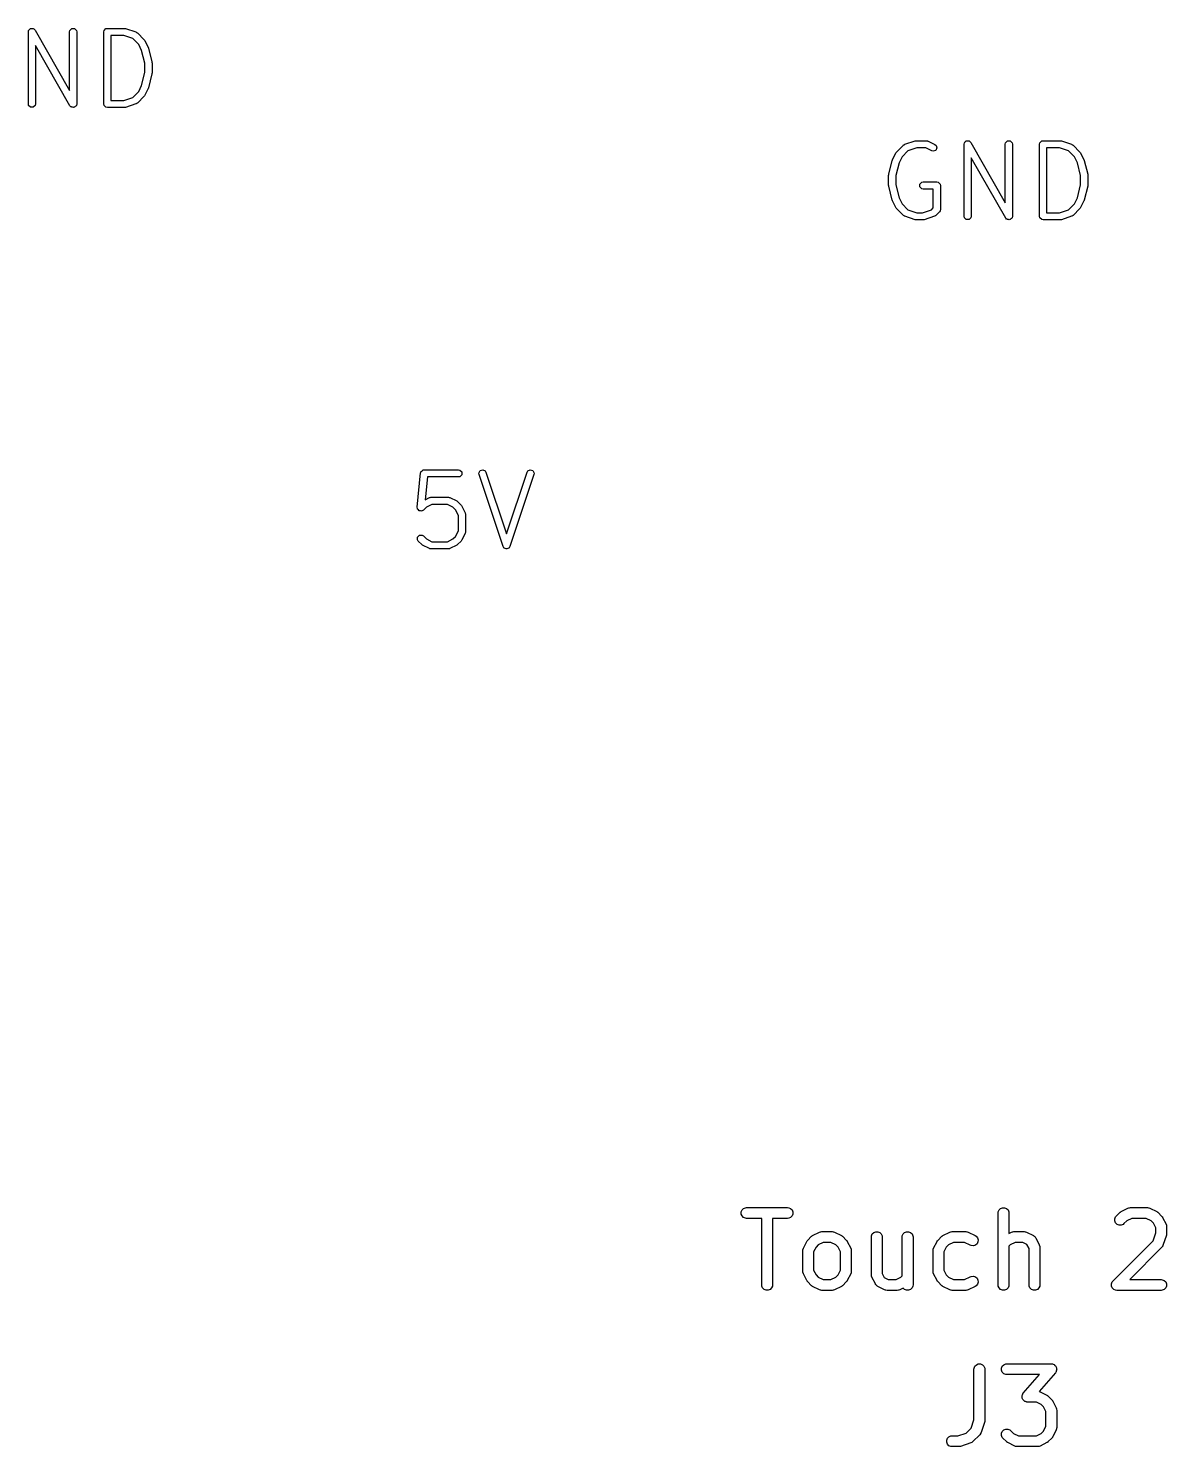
# Model space of a CAD drawing. Header units: inches. Extents: x 0.4 to 11.3, y -7.9 to -0.4.
# Drawn here: x 1.87 to 2.493, y -4.017 to -3.241 of the extents above; entities that cross this region are included whole.
import ezdxf

# ---------------------------------------------------------------- set-up
doc = ezdxf.new("R2010")
doc.units = ezdxf.units.IN
doc.header["$MEASUREMENT"] = 0
doc.layers.add('F.Silkscreen', color=41, linetype='CONTINUOUS', true_color=0xf2eda1)

msp = doc.modelspace()

# ---------------------------------------------------------------- linework, layer by layer
at = {"layer": 'F.Silkscreen', "linetype": 'CONTINUOUS'}
for p, q in [((1.87109, -3.24155), (1.87145, -3.24119)), ((1.87145, -3.24119), (1.87172, -3.24119)), ((1.87172, -3.24119), (1.87195, -3.24106)), ((1.87195, -3.24106), (1.87244, -3.24119)), ((1.87244, -3.24119), (1.87295, -3.24119)), ((1.87295, -3.24119), (1.87314, -3.24138)), ((1.87314, -3.24138), (1.87341, -3.24145)), ((1.87341, -3.24145), (1.87391, -3.24203)), ((1.89288, -3.24226), (1.89394, -3.24119)), ((1.89394, -3.24119), (1.89545, -3.24119)), ((1.89545, -3.24119), (1.89652, -3.24226)), ((1.91163, -3.24226), (1.91269, -3.24119)), ((1.91269, -3.24119), (1.91345, -3.24104)), ((1.91345, -3.24104), (1.92282, -3.24104)), ((1.92282, -3.24104), (1.92313, -3.2411)), ((1.92313, -3.2411), (1.92344, -3.24114)), ((1.92344, -3.24114), (1.92907, -3.24302)), ((1.87023, -3.24301), (1.87038, -3.24226)), ((1.87023, -3.28238), (1.87023, -3.24301)), ((1.87038, -3.24226), (1.87057, -3.24206)), ((1.87057, -3.24206), (1.87064, -3.2418)), ((1.87064, -3.2418), (1.87109, -3.24155)), ((1.87391, -3.24203), (1.89273, -3.27497)), ((1.89273, -3.24301), (1.89288, -3.24226)), ((1.89273, -3.27497), (1.89273, -3.24301)), ((1.89652, -3.24226), (1.89667, -3.24301)), ((1.89667, -3.24301), (1.89667, -3.28238)), ((1.91148, -3.24301), (1.91163, -3.24226)), ((1.91148, -3.28238), (1.91148, -3.24301)), ((1.9225, -3.24498), (1.91541, -3.24498)), ((1.91541, -3.24498), (1.91541, -3.28041)), ((1.92738, -3.2466), (1.9225, -3.24498)), ((1.93057, -3.2498), (1.92738, -3.2466)), ((1.92907, -3.24302), (1.92915, -3.24306)), ((1.92915, -3.24306), (1.9292, -3.24306)), ((1.9292, -3.24306), (1.92946, -3.24324)), ((1.92946, -3.24324), (1.92973, -3.2434)), ((1.92973, -3.2434), (1.92975, -3.24344)), ((1.92975, -3.24344), (1.92984, -3.24349)), ((1.92984, -3.24349), (1.93358, -3.24724)), ((1.93358, -3.24724), (1.93376, -3.2475)), ((1.93376, -3.2475), (1.93395, -3.24775)), ((1.93395, -3.24775), (1.93583, -3.2515)), ((1.89299, -3.28336), (1.87417, -3.25042)), ((1.87417, -3.25042), (1.87417, -3.28238)), ((1.93221, -3.25307), (1.93057, -3.2498)), ((1.93397, -3.26012), (1.93221, -3.25307)), ((1.93583, -3.2515), (1.93588, -3.25171)), ((1.93588, -3.25171), (1.93598, -3.2519)), ((1.93598, -3.2519), (1.93785, -3.2594)), ((1.93397, -3.26526), (1.93397, -3.26012)), ((1.93785, -3.2594), (1.93786, -3.25964)), ((1.93786, -3.25964), (1.93791, -3.25988)), ((1.93791, -3.25988), (1.93791, -3.26551)), ((1.93057, -3.27559), (1.93221, -3.27232)), ((1.93221, -3.27232), (1.93397, -3.26526)), ((1.93785, -3.26598), (1.93598, -3.27348)), ((1.93786, -3.26574), (1.93785, -3.26598)), ((1.93791, -3.26551), (1.93786, -3.26574)), ((1.9225, -3.28041), (1.92738, -3.27878)), ((1.92738, -3.27878), (1.93057, -3.27559)), ((1.93358, -3.27815), (1.92984, -3.2819)), ((1.93376, -3.27788), (1.93358, -3.27815)), ((1.93395, -3.27763), (1.93376, -3.27788)), ((1.93583, -3.27389), (1.93395, -3.27763)), ((1.93588, -3.27368), (1.93583, -3.27389)), ((1.93598, -3.27348), (1.93588, -3.27368)), ((1.87038, -3.28313), (1.87023, -3.28238)), ((1.87145, -3.2842), (1.87038, -3.28313)), ((1.87295, -3.2842), (1.87145, -3.2842)), ((1.87402, -3.28313), (1.87295, -3.2842)), ((1.87417, -3.28238), (1.87402, -3.28313)), ((1.89349, -3.28394), (1.89299, -3.28336)), ((1.89375, -3.28401), (1.89349, -3.28394)), ((1.89394, -3.2842), (1.89375, -3.28401)), ((1.89445, -3.2842), (1.89394, -3.2842)), ((1.89495, -3.28433), (1.89445, -3.2842)), ((1.89518, -3.2842), (1.89495, -3.28433)), ((1.89545, -3.2842), (1.89518, -3.2842)), ((1.89581, -3.28384), (1.89545, -3.2842)), ((1.89625, -3.28358), (1.89581, -3.28384)), ((1.89632, -3.28332), (1.89625, -3.28358)), ((1.89652, -3.28313), (1.89632, -3.28332)), ((1.89667, -3.28238), (1.89652, -3.28313)), ((1.91163, -3.28313), (1.91148, -3.28238)), ((1.91269, -3.2842), (1.91163, -3.28313)), ((1.91345, -3.28435), (1.91269, -3.2842)), ((1.92282, -3.28435), (1.91345, -3.28435)), ((1.91541, -3.28041), (1.9225, -3.28041)), ((1.92313, -3.28429), (1.92282, -3.28435)), ((1.92344, -3.28425), (1.92313, -3.28429)), ((1.92907, -3.28237), (1.92344, -3.28425)), ((1.92915, -3.28232), (1.92907, -3.28237)), ((1.9292, -3.28232), (1.92915, -3.28232)), ((1.92946, -3.28215), (1.9292, -3.28232)), ((1.92973, -3.28199), (1.92946, -3.28215)), ((1.92975, -3.28195), (1.92973, -3.28199)), ((1.92984, -3.2819), (1.92975, -3.28195)), ((2.34964, -3.30443), (2.35527, -3.30256)), ((2.35527, -3.30256), (2.35558, -3.30252)), ((2.35558, -3.30252), (2.35589, -3.30246)), ((2.35589, -3.30246), (2.36151, -3.30246)), ((2.36151, -3.30246), (2.36161, -3.30248)), ((2.36161, -3.30248), (2.36165, -3.30246)), ((2.36165, -3.30246), (2.36196, -3.30255)), ((2.36196, -3.30255), (2.36227, -3.30261)), ((2.36227, -3.30261), (2.3623, -3.30264)), ((2.3623, -3.30264), (2.36239, -3.30267)), ((2.36239, -3.30267), (2.36614, -3.30454)), ((2.38219, -3.30367), (2.38238, -3.30348)), ((2.38238, -3.30348), (2.38245, -3.30322)), ((2.38245, -3.30322), (2.3829, -3.30297)), ((2.3829, -3.30297), (2.38326, -3.30261)), ((2.38326, -3.30261), (2.38353, -3.30261)), ((2.38353, -3.30261), (2.38376, -3.30247)), ((2.38376, -3.30247), (2.38425, -3.30261)), ((2.38425, -3.30261), (2.38476, -3.30261)), ((2.38476, -3.30261), (2.38496, -3.3028)), ((2.38496, -3.3028), (2.38522, -3.30287)), ((2.38522, -3.30287), (2.38572, -3.30345)), ((2.38572, -3.30345), (2.40454, -3.33638)), ((2.40469, -3.30367), (2.40576, -3.30261)), ((2.40576, -3.30261), (2.40726, -3.30261)), ((2.40726, -3.30261), (2.40833, -3.30367)), ((2.42344, -3.30367), (2.4245, -3.30261)), ((2.4245, -3.30261), (2.42526, -3.30246)), ((2.42526, -3.30246), (2.43463, -3.30246)), ((2.43463, -3.30246), (2.43494, -3.30252)), ((2.43494, -3.30252), (2.43525, -3.30256)), ((2.43525, -3.30256), (2.44088, -3.30443)), ((2.34288, -3.31292), (2.34476, -3.30917)), ((2.34476, -3.30917), (2.34495, -3.30892)), ((2.34495, -3.30892), (2.34512, -3.30866)), ((2.34512, -3.30866), (2.34887, -3.30491)), ((2.34813, -3.31122), (2.3465, -3.31449)), ((2.35133, -3.30802), (2.34813, -3.31122)), ((2.34887, -3.30491), (2.34896, -3.30485)), ((2.34896, -3.30485), (2.34898, -3.30481)), ((2.34898, -3.30481), (2.34925, -3.30466)), ((2.34925, -3.30466), (2.34951, -3.30448)), ((2.34951, -3.30448), (2.34956, -3.30448)), ((2.34956, -3.30448), (2.34964, -3.30443)), ((2.35621, -3.30639), (2.35133, -3.30802)), ((2.36105, -3.30639), (2.35621, -3.30639)), ((2.36438, -3.30806), (2.36105, -3.30639)), ((2.36512, -3.30826), (2.36438, -3.30806)), ((2.36655, -3.30779), (2.36512, -3.30826)), ((2.36614, -3.30454), (2.36675, -3.30501)), ((2.36723, -3.30644), (2.36655, -3.30779)), ((2.36675, -3.30501), (2.36723, -3.30644)), ((2.38204, -3.30443), (2.38219, -3.30367)), ((2.38204, -3.3438), (2.38204, -3.30443)), ((2.40454, -3.30443), (2.40469, -3.30367)), ((2.40454, -3.33638), (2.40454, -3.30443)), ((2.40833, -3.30367), (2.40848, -3.30443)), ((2.40848, -3.30443), (2.40848, -3.3438)), ((2.42329, -3.30443), (2.42344, -3.30367)), ((2.42329, -3.3438), (2.42329, -3.30443)), ((2.43431, -3.30639), (2.42722, -3.30639)), ((2.42722, -3.30639), (2.42722, -3.34183)), ((2.43919, -3.30802), (2.43431, -3.30639)), ((2.44239, -3.31122), (2.43919, -3.30802)), ((2.44088, -3.30443), (2.44096, -3.30448)), ((2.44096, -3.30448), (2.44101, -3.30448)), ((2.44101, -3.30448), (2.44127, -3.30466)), ((2.44127, -3.30466), (2.44154, -3.30481)), ((2.44154, -3.30481), (2.44156, -3.30485)), ((2.44156, -3.30485), (2.44165, -3.30491)), ((2.44165, -3.30491), (2.4454, -3.30866)), ((2.44402, -3.31449), (2.44239, -3.31122)), ((2.4454, -3.30866), (2.44557, -3.30892)), ((2.44557, -3.30892), (2.44576, -3.30917)), ((2.44576, -3.30917), (2.44764, -3.31292)), ((2.34086, -3.32082), (2.34273, -3.31332)), ((2.34273, -3.31332), (2.34282, -3.31313)), ((2.34282, -3.31313), (2.34288, -3.31292)), ((2.3465, -3.31449), (2.34473, -3.32154)), ((2.4048, -3.34477), (2.38598, -3.31184)), ((2.38598, -3.31184), (2.38598, -3.3438)), ((2.44578, -3.32154), (2.44402, -3.31449)), ((2.44764, -3.31292), (2.4477, -3.31313)), ((2.4477, -3.31313), (2.44779, -3.31332)), ((2.44779, -3.31332), (2.44966, -3.32082)), ((2.3408, -3.3213), (2.34084, -3.32106)), ((2.3408, -3.32692), (2.3408, -3.3213)), ((2.34084, -3.32106), (2.34086, -3.32082)), ((2.34473, -3.32154), (2.34473, -3.32668)), ((2.34473, -3.32668), (2.3465, -3.33374)), ((2.35782, -3.32617), (2.35889, -3.3251)), ((2.35782, -3.32768), (2.35782, -3.32617)), ((2.35889, -3.3251), (2.35964, -3.32495)), ((2.35964, -3.32495), (2.36714, -3.32495)), ((2.36714, -3.32495), (2.36789, -3.3251)), ((2.36789, -3.3251), (2.36896, -3.32617)), ((2.36896, -3.32617), (2.36911, -3.32692)), ((2.44402, -3.33374), (2.44578, -3.32668)), ((2.44578, -3.32668), (2.44578, -3.32154)), ((2.44966, -3.32082), (2.44967, -3.32106)), ((2.44967, -3.32106), (2.44972, -3.3213)), ((2.44972, -3.3213), (2.44972, -3.32692)), ((2.34084, -3.32716), (2.3408, -3.32692)), ((2.34086, -3.3274), (2.34084, -3.32716)), ((2.34273, -3.3349), (2.34086, -3.3274)), ((2.3465, -3.33374), (2.34813, -3.33701)), ((2.35889, -3.32874), (2.35782, -3.32768)), ((2.35964, -3.32889), (2.35889, -3.32874)), ((2.36517, -3.32889), (2.35964, -3.32889)), ((2.36517, -3.33923), (2.36517, -3.32889)), ((2.36911, -3.32692), (2.36911, -3.34005)), ((2.44239, -3.33701), (2.44402, -3.33374)), ((2.44966, -3.3274), (2.44779, -3.3349)), ((2.44967, -3.32716), (2.44966, -3.3274)), ((2.44972, -3.32692), (2.44967, -3.32716)), ((2.34282, -3.33509), (2.34273, -3.3349)), ((2.34288, -3.3353), (2.34282, -3.33509)), ((2.34476, -3.33905), (2.34288, -3.3353)), ((2.34495, -3.3393), (2.34476, -3.33905)), ((2.34512, -3.33956), (2.34495, -3.3393)), ((2.34887, -3.34331), (2.34512, -3.33956)), ((2.34813, -3.33701), (2.35133, -3.3402)), ((2.35133, -3.3402), (2.35621, -3.34183)), ((2.35621, -3.34183), (2.35932, -3.34183)), ((2.35932, -3.34183), (2.3642, -3.3402)), ((2.3642, -3.3402), (2.36517, -3.33923)), ((2.36853, -3.34144), (2.36666, -3.34331)), ((2.36896, -3.3408), (2.36853, -3.34144)), ((2.36911, -3.34005), (2.36896, -3.3408)), ((2.42722, -3.34183), (2.43431, -3.34183)), ((2.43431, -3.34183), (2.43919, -3.3402)), ((2.43919, -3.3402), (2.44239, -3.33701)), ((2.4454, -3.33956), (2.44165, -3.34331)), ((2.44557, -3.3393), (2.4454, -3.33956)), ((2.44576, -3.33905), (2.44557, -3.3393)), ((2.44764, -3.3353), (2.44576, -3.33905)), ((2.4477, -3.33509), (2.44764, -3.3353)), ((2.44779, -3.3349), (2.4477, -3.33509)), ((2.34896, -3.34337), (2.34887, -3.34331)), ((2.34898, -3.34341), (2.34896, -3.34337)), ((2.34925, -3.34356), (2.34898, -3.34341)), ((2.34951, -3.34374), (2.34925, -3.34356)), ((2.34956, -3.34374), (2.34951, -3.34374)), ((2.34964, -3.34379), (2.34956, -3.34374)), ((2.35527, -3.34566), (2.34964, -3.34379)), ((2.35558, -3.3457), (2.35527, -3.34566)), ((2.35589, -3.34576), (2.35558, -3.3457)), ((2.35964, -3.34576), (2.35589, -3.34576)), ((2.35995, -3.3457), (2.35964, -3.34576)), ((2.36026, -3.34566), (2.35995, -3.3457)), ((2.36589, -3.34379), (2.36026, -3.34566)), ((2.36597, -3.34374), (2.36589, -3.34379)), ((2.36602, -3.34374), (2.36597, -3.34374)), ((2.36628, -3.34356), (2.36602, -3.34374)), ((2.36655, -3.34341), (2.36628, -3.34356)), ((2.36657, -3.34337), (2.36655, -3.34341)), ((2.36666, -3.34331), (2.36657, -3.34337)), ((2.38219, -3.34455), (2.38204, -3.3438)), ((2.38326, -3.34561), (2.38219, -3.34455)), ((2.38476, -3.34561), (2.38326, -3.34561)), ((2.38583, -3.34455), (2.38476, -3.34561)), ((2.38598, -3.3438), (2.38583, -3.34455)), ((2.4053, -3.34535), (2.4048, -3.34477)), ((2.40556, -3.34542), (2.4053, -3.34535)), ((2.40576, -3.34561), (2.40556, -3.34542)), ((2.40626, -3.34561), (2.40576, -3.34561)), ((2.40676, -3.34575), (2.40626, -3.34561)), ((2.40699, -3.34561), (2.40676, -3.34575)), ((2.40726, -3.34561), (2.40699, -3.34561)), ((2.40762, -3.34525), (2.40726, -3.34561)), ((2.40806, -3.345), (2.40762, -3.34525)), ((2.40814, -3.34474), (2.40806, -3.345)), ((2.40833, -3.34455), (2.40814, -3.34474)), ((2.40848, -3.3438), (2.40833, -3.34455)), ((2.42344, -3.34455), (2.42329, -3.3438)), ((2.4245, -3.34561), (2.42344, -3.34455)), ((2.42526, -3.34576), (2.4245, -3.34561)), ((2.43463, -3.34576), (2.42526, -3.34576)), ((2.43494, -3.3457), (2.43463, -3.34576)), ((2.43525, -3.34566), (2.43494, -3.3457)), ((2.44088, -3.34379), (2.43525, -3.34566)), ((2.44096, -3.34374), (2.44088, -3.34379)), ((2.44101, -3.34374), (2.44096, -3.34374)), ((2.44127, -3.34356), (2.44101, -3.34374)), ((2.44154, -3.34341), (2.44127, -3.34356)), ((2.44156, -3.34337), (2.44154, -3.34341)), ((2.44165, -3.34331), (2.44156, -3.34337)), ((2.08293, -3.5029), (2.08481, -3.48415)), ((2.08481, -3.48415), (2.08495, -3.48369)), ((2.08495, -3.48359), (2.08499, -3.48355)), ((2.08495, -3.48369), (2.08495, -3.48359)), ((2.08499, -3.48355), (2.08503, -3.48342)), ((2.08503, -3.48342), (2.08555, -3.483)), ((2.08555, -3.483), (2.08601, -3.48253)), ((2.08601, -3.48253), (2.08615, -3.4825)), ((2.08615, -3.4825), (2.0862, -3.48246)), ((2.0862, -3.48246), (2.0863, -3.48247)), ((2.0863, -3.48247), (2.08677, -3.48238)), ((2.08677, -3.48238), (2.10551, -3.48238)), ((2.08855, -3.48632), (2.08731, -3.49875)), ((2.10551, -3.48632), (2.08855, -3.48632)), ((2.10551, -3.48238), (2.10627, -3.48253)), ((2.10627, -3.48617), (2.10551, -3.48632)), ((2.10627, -3.48253), (2.10733, -3.48359)), ((2.10733, -3.4851), (2.10627, -3.48617)), ((2.10733, -3.48359), (2.10733, -3.4851)), ((2.11667, -3.48421), (2.11735, -3.48286)), ((2.11677, -3.48497), (2.11667, -3.48421)), ((2.12989, -3.52434), (2.11677, -3.48497)), ((2.11735, -3.48286), (2.11878, -3.48238)), ((2.11878, -3.48238), (2.12013, -3.48306)), ((2.12013, -3.48306), (2.12051, -3.48372)), ((2.12051, -3.48372), (2.13176, -3.51749)), ((2.13176, -3.51749), (2.14302, -3.48372)), ((2.14675, -3.48497), (2.13363, -3.52434)), ((2.14302, -3.48372), (2.1434, -3.48306)), ((2.1434, -3.48306), (2.14475, -3.48238)), ((2.14475, -3.48238), (2.14617, -3.48286)), ((2.14617, -3.48286), (2.14685, -3.48421)), ((2.14685, -3.48421), (2.14675, -3.48497)), ((2.09007, -3.49747), (2.09038, -3.49738)), ((2.09038, -3.49738), (2.09042, -3.4974)), ((2.09042, -3.4974), (2.09052, -3.49738)), ((2.09052, -3.49738), (2.09989, -3.49738)), ((2.09989, -3.49738), (2.09999, -3.4974)), ((2.09999, -3.4974), (2.10003, -3.49738)), ((2.10003, -3.49738), (2.10033, -3.49747)), ((2.08301, -3.50366), (2.08293, -3.5029)), ((2.08307, -3.50374), (2.08301, -3.50366)), ((2.08307, -3.50385), (2.08307, -3.50374)), ((2.08354, -3.50432), (2.08307, -3.50385)), ((2.08396, -3.50483), (2.08354, -3.50432)), ((2.08407, -3.50484), (2.08396, -3.50483)), ((2.08414, -3.50491), (2.08407, -3.50484)), ((2.0848, -3.50491), (2.08414, -3.50491)), ((2.08546, -3.50498), (2.0848, -3.50491)), ((2.08554, -3.50491), (2.08546, -3.50498)), ((2.08565, -3.50491), (2.08554, -3.50491)), ((2.08628, -3.50449), (2.08565, -3.50491)), ((2.08793, -3.50284), (2.08628, -3.50449)), ((2.08731, -3.49875), (2.08964, -3.49758)), ((2.09098, -3.50131), (2.08793, -3.50284)), ((2.08964, -3.49758), (2.08973, -3.49756)), ((2.08973, -3.49756), (2.08976, -3.49753)), ((2.08976, -3.49753), (2.09007, -3.49747)), ((2.09943, -3.50131), (2.09098, -3.50131)), ((2.10247, -3.50284), (2.09943, -3.50131)), ((2.10033, -3.49747), (2.10064, -3.49753)), ((2.10064, -3.49753), (2.10068, -3.49756)), ((2.10068, -3.49756), (2.10077, -3.49758)), ((2.10077, -3.49758), (2.10452, -3.49946)), ((2.1039, -3.50426), (2.10247, -3.50284)), ((2.10542, -3.50731), (2.1039, -3.50426)), ((2.10452, -3.49946), (2.10477, -3.49965)), ((2.10477, -3.49965), (2.10503, -3.49983)), ((2.10503, -3.49983), (2.10691, -3.5017)), ((2.10691, -3.5017), (2.10708, -3.50197)), ((2.10708, -3.50197), (2.10728, -3.50221)), ((2.10728, -3.50221), (2.10915, -3.50596)), ((2.10542, -3.51575), (2.10542, -3.50731)), ((2.10915, -3.50596), (2.10918, -3.50606)), ((2.10918, -3.50606), (2.10921, -3.50609)), ((2.10921, -3.50609), (2.10927, -3.5064)), ((2.10927, -3.5064), (2.10935, -3.5067)), ((2.10935, -3.5067), (2.10934, -3.50675)), ((2.10934, -3.50675), (2.10936, -3.50684)), ((2.10936, -3.50684), (2.10936, -3.51622)), ((2.08307, -3.51921), (2.08414, -3.51815)), ((2.08307, -3.52072), (2.08307, -3.51921)), ((2.08414, -3.51815), (2.08565, -3.51815)), ((2.08565, -3.51815), (2.08628, -3.51858)), ((2.08628, -3.51858), (2.08793, -3.52022)), ((2.08793, -3.52022), (2.09098, -3.52175)), ((2.09943, -3.52175), (2.10247, -3.52022)), ((2.10247, -3.52022), (2.1039, -3.5188)), ((2.1039, -3.5188), (2.10542, -3.51575)), ((2.10915, -3.5171), (2.10728, -3.52085)), ((2.10918, -3.517), (2.10915, -3.5171)), ((2.10921, -3.51697), (2.10918, -3.517)), ((2.10927, -3.51666), (2.10921, -3.51697)), ((2.10935, -3.51636), (2.10927, -3.51666)), ((2.10936, -3.51622), (2.10934, -3.51631)), ((2.10934, -3.51631), (2.10935, -3.51636)), ((2.0835, -3.52136), (2.08307, -3.52072)), ((2.08538, -3.52323), (2.0835, -3.52136)), ((2.08564, -3.52341), (2.08538, -3.52323)), ((2.08589, -3.5236), (2.08564, -3.52341)), ((2.08964, -3.52548), (2.08589, -3.5236)), ((2.08973, -3.5255), (2.08964, -3.52548)), ((2.08976, -3.52554), (2.08973, -3.5255)), ((2.09007, -3.5256), (2.08976, -3.52554)), ((2.09038, -3.52568), (2.09007, -3.5256)), ((2.09042, -3.52567), (2.09038, -3.52568)), ((2.09052, -3.52569), (2.09042, -3.52567)), ((2.09989, -3.52569), (2.09052, -3.52569)), ((2.09098, -3.52175), (2.09943, -3.52175)), ((2.09999, -3.52567), (2.09989, -3.52569)), ((2.10003, -3.52568), (2.09999, -3.52567)), ((2.10033, -3.5256), (2.10003, -3.52568)), ((2.10064, -3.52554), (2.10033, -3.5256)), ((2.10068, -3.5255), (2.10064, -3.52554)), ((2.10077, -3.52548), (2.10068, -3.5255)), ((2.10452, -3.5236), (2.10077, -3.52548)), ((2.10477, -3.52341), (2.10452, -3.5236)), ((2.10503, -3.52323), (2.10477, -3.52341)), ((2.10691, -3.52136), (2.10503, -3.52323)), ((2.10708, -3.5211), (2.10691, -3.52136)), ((2.10728, -3.52085), (2.10708, -3.5211)), ((2.13027, -3.52501), (2.12989, -3.52434)), ((2.13041, -3.52507), (2.13027, -3.52501)), ((2.13047, -3.5252), (2.13041, -3.52507)), ((2.13106, -3.5254), (2.13047, -3.5252)), ((2.13162, -3.52568), (2.13106, -3.5254)), ((2.13176, -3.52563), (2.13162, -3.52568)), ((2.1319, -3.52568), (2.13176, -3.52563)), ((2.13246, -3.5254), (2.1319, -3.52568)), ((2.13305, -3.5252), (2.13246, -3.5254)), ((2.13312, -3.52507), (2.13305, -3.5252)), ((2.13325, -3.52501), (2.13312, -3.52507)), ((2.13363, -3.52434), (2.13325, -3.52501)), ((2.26015, -3.8882), (2.26059, -3.88713)), ((2.26015, -3.88935), (2.26015, -3.8882)), ((2.26059, -3.89041), (2.26015, -3.88935)), ((2.26059, -3.88713), (2.26141, -3.88632)), ((2.26141, -3.89123), (2.26059, -3.89041)), ((2.26141, -3.88632), (2.26247, -3.88588)), ((2.26247, -3.89167), (2.26141, -3.89123)), ((2.26247, -3.88588), (2.26305, -3.88582)), ((2.26305, -3.89173), (2.26247, -3.89167)), ((2.26305, -3.88582), (2.28555, -3.88582)), ((2.27134, -3.89173), (2.26305, -3.89173)), ((2.27134, -3.92814), (2.27134, -3.89173)), ((2.28555, -3.89173), (2.27725, -3.89173)), ((2.27725, -3.89173), (2.27725, -3.92814)), ((2.28555, -3.88582), (2.28612, -3.88588)), ((2.28612, -3.89167), (2.28555, -3.89173)), ((2.28612, -3.88588), (2.28719, -3.88632)), ((2.28719, -3.89123), (2.28612, -3.89167)), ((2.28719, -3.88632), (2.288, -3.88713)), ((2.288, -3.89041), (2.28719, -3.89123)), ((2.288, -3.88713), (2.28844, -3.8882)), ((2.28844, -3.88935), (2.288, -3.89041)), ((2.28844, -3.8882), (2.28844, -3.88935)), ((2.4007, -3.88877), (2.40076, -3.8882)), ((2.4007, -3.92814), (2.4007, -3.88877)), ((2.40076, -3.8882), (2.4012, -3.88713)), ((2.4012, -3.88713), (2.40202, -3.88632)), ((2.40202, -3.88632), (2.40308, -3.88588)), ((2.40308, -3.88588), (2.40423, -3.88588)), ((2.40423, -3.88588), (2.4053, -3.88632)), ((2.4053, -3.88632), (2.40611, -3.88713)), ((2.40611, -3.88713), (2.40655, -3.8882)), ((2.40655, -3.8882), (2.40661, -3.88877)), ((2.40661, -3.88877), (2.40661, -3.89993)), ((2.4645, -3.89195), (2.46494, -3.89088)), ((2.4645, -3.8931), (2.4645, -3.89195)), ((2.46494, -3.89088), (2.46531, -3.89043)), ((2.46531, -3.89043), (2.46718, -3.88856)), ((2.46718, -3.88856), (2.46741, -3.88837)), ((2.46741, -3.88837), (2.46746, -3.88831)), ((2.46746, -3.88831), (2.46755, -3.88826)), ((2.46755, -3.88826), (2.46763, -3.88819)), ((2.46763, -3.88819), (2.4677, -3.88816)), ((2.4677, -3.88816), (2.46795, -3.88801)), ((2.46795, -3.88801), (2.4717, -3.88613)), ((2.47372, -3.89173), (2.47102, -3.89307)), ((2.4717, -3.88613), (2.47224, -3.88592)), ((2.47224, -3.88592), (2.47235, -3.88592)), ((2.47235, -3.88592), (2.47245, -3.88588)), ((2.47245, -3.88588), (2.47302, -3.88582)), ((2.47302, -3.88582), (2.4824, -3.88582)), ((2.4817, -3.89173), (2.47372, -3.89173)), ((2.4844, -3.89307), (2.4817, -3.89173)), ((2.4824, -3.88582), (2.48297, -3.88588)), ((2.48297, -3.88588), (2.48307, -3.88592)), ((2.48307, -3.88592), (2.48318, -3.88592)), ((2.48318, -3.88592), (2.48372, -3.88613)), ((2.48372, -3.88613), (2.48747, -3.88801)), ((2.48747, -3.88801), (2.48771, -3.88816)), ((2.48771, -3.88816), (2.48779, -3.88819)), ((2.48779, -3.88819), (2.48787, -3.88826)), ((2.48787, -3.88826), (2.48796, -3.88831)), ((2.48796, -3.88831), (2.48801, -3.88837)), ((2.48801, -3.88837), (2.48823, -3.88856)), ((2.48823, -3.88856), (2.49011, -3.89043)), ((2.49011, -3.89043), (2.49029, -3.89066)), ((2.49029, -3.89066), (2.49035, -3.89071)), ((2.49035, -3.89071), (2.49041, -3.8908)), ((2.49041, -3.8908), (2.49048, -3.89088)), ((2.49048, -3.89088), (2.49051, -3.89095)), ((2.49051, -3.89095), (2.49066, -3.8912)), ((2.49066, -3.8912), (2.49254, -3.89495)), ((2.29922, -3.90113), (2.30297, -3.89925)), ((2.30297, -3.89925), (2.30351, -3.89905)), ((2.30351, -3.89905), (2.30362, -3.89904)), ((2.30362, -3.89904), (2.30372, -3.899)), ((2.30372, -3.899), (2.30429, -3.89894)), ((2.30429, -3.89894), (2.30992, -3.89894)), ((2.30992, -3.89894), (2.31049, -3.899)), ((2.31049, -3.899), (2.31059, -3.89904)), ((2.31059, -3.89904), (2.3107, -3.89905)), ((2.3107, -3.89905), (2.31124, -3.89925)), ((2.31124, -3.89925), (2.31499, -3.90113)), ((2.33139, -3.90132), (2.33183, -3.90026)), ((2.33183, -3.90026), (2.33265, -3.89944)), ((2.33265, -3.89944), (2.33371, -3.899)), ((2.33371, -3.899), (2.33487, -3.899)), ((2.33487, -3.899), (2.33593, -3.89944)), ((2.33593, -3.89944), (2.33674, -3.90026)), ((2.33674, -3.90026), (2.33719, -3.90132)), ((2.34827, -3.90132), (2.34871, -3.90026)), ((2.34871, -3.90026), (2.34952, -3.89944)), ((2.34952, -3.89944), (2.35059, -3.899)), ((2.35059, -3.899), (2.35174, -3.899)), ((2.35174, -3.899), (2.3528, -3.89944)), ((2.3528, -3.89944), (2.35362, -3.90026)), ((2.35362, -3.90026), (2.35406, -3.90132)), ((2.37046, -3.90113), (2.37421, -3.89925)), ((2.37421, -3.89925), (2.37475, -3.89905)), ((2.37475, -3.89905), (2.37486, -3.89904)), ((2.37486, -3.89904), (2.37496, -3.899)), ((2.37496, -3.899), (2.37553, -3.89894)), ((2.37553, -3.89894), (2.38303, -3.89894)), ((2.38303, -3.89894), (2.38361, -3.899)), ((2.38361, -3.899), (2.38371, -3.89904)), ((2.38371, -3.89904), (2.38381, -3.89905)), ((2.38381, -3.89905), (2.38435, -3.89925)), ((2.38435, -3.89925), (2.3881, -3.90113)), ((2.40661, -3.89993), (2.40796, -3.89925)), ((2.40796, -3.89925), (2.4085, -3.89905)), ((2.4085, -3.89905), (2.40861, -3.89904)), ((2.40861, -3.89904), (2.4087, -3.899)), ((2.4087, -3.899), (2.40928, -3.89894)), ((2.40928, -3.89894), (2.4149, -3.89894)), ((2.4149, -3.89894), (2.41548, -3.899)), ((2.41548, -3.899), (2.41558, -3.89904)), ((2.41558, -3.89904), (2.41568, -3.89905)), ((2.41568, -3.89905), (2.41622, -3.89925)), ((2.41622, -3.89925), (2.41997, -3.90113)), ((2.46494, -3.89416), (2.4645, -3.8931)), ((2.46576, -3.89498), (2.46494, -3.89416)), ((2.46682, -3.89542), (2.46576, -3.89498)), ((2.46797, -3.89542), (2.46682, -3.89542)), ((2.46904, -3.89498), (2.46797, -3.89542)), ((2.46949, -3.89461), (2.46904, -3.89498)), ((2.47102, -3.89307), (2.46949, -3.89461)), ((2.48559, -3.89427), (2.4844, -3.89307)), ((2.48544, -3.90405), (2.48694, -3.89954)), ((2.48694, -3.89697), (2.48559, -3.89427)), ((2.48694, -3.89954), (2.48694, -3.89697)), ((2.49254, -3.89495), (2.49274, -3.89549)), ((2.49276, -3.90067), (2.4927, -3.90095)), ((2.49274, -3.89549), (2.49275, -3.8956)), ((2.49275, -3.8956), (2.49279, -3.8957)), ((2.49279, -3.9006), (2.49276, -3.90067)), ((2.49279, -3.8957), (2.49285, -3.89627)), ((2.4928, -3.90049), (2.49279, -3.9006)), ((2.49282, -3.90039), (2.4928, -3.90049)), ((2.49285, -3.90002), (2.49282, -3.90031)), ((2.49282, -3.90031), (2.49282, -3.90039)), ((2.49285, -3.89627), (2.49285, -3.90002)), ((2.29395, -3.90861), (2.29415, -3.90807)), ((2.29415, -3.90807), (2.29603, -3.90432)), ((2.29603, -3.90432), (2.29618, -3.90408)), ((2.29618, -3.90408), (2.29621, -3.904)), ((2.29621, -3.904), (2.29628, -3.90392)), ((2.29628, -3.90392), (2.29634, -3.90383)), ((2.29634, -3.90383), (2.2964, -3.90378)), ((2.2964, -3.90378), (2.29658, -3.90356)), ((2.29658, -3.90356), (2.29846, -3.90168)), ((2.29846, -3.90168), (2.29868, -3.9015)), ((2.29868, -3.9015), (2.29873, -3.90144)), ((2.29873, -3.90144), (2.29882, -3.90138)), ((2.29882, -3.90138), (2.2989, -3.90132)), ((2.2989, -3.90132), (2.29898, -3.90129)), ((2.29898, -3.90129), (2.29922, -3.90113)), ((2.3011, -3.90739), (2.29975, -3.91009)), ((2.30229, -3.9062), (2.3011, -3.90739)), ((2.30499, -3.90485), (2.30229, -3.9062)), ((2.30922, -3.90485), (2.30499, -3.90485)), ((2.31192, -3.9062), (2.30922, -3.90485)), ((2.31311, -3.90739), (2.31192, -3.9062)), ((2.31446, -3.91009), (2.31311, -3.90739)), ((2.31499, -3.90113), (2.31524, -3.90129)), ((2.31524, -3.90129), (2.31531, -3.90132)), ((2.31531, -3.90132), (2.31539, -3.90138)), ((2.31539, -3.90138), (2.31548, -3.90144)), ((2.31548, -3.90144), (2.31553, -3.9015)), ((2.31553, -3.9015), (2.31575, -3.90168)), ((2.31575, -3.90168), (2.31763, -3.90356)), ((2.31763, -3.90356), (2.31782, -3.90378)), ((2.31782, -3.90378), (2.31787, -3.90383)), ((2.31787, -3.90383), (2.31793, -3.90392)), ((2.31793, -3.90392), (2.318, -3.904)), ((2.318, -3.904), (2.31803, -3.90408)), ((2.31803, -3.90408), (2.31818, -3.90432)), ((2.31818, -3.90432), (2.32006, -3.90807)), ((2.32006, -3.90807), (2.32026, -3.90861)), ((2.33134, -3.9019), (2.33139, -3.90132)), ((2.33134, -3.92252), (2.33134, -3.9019)), ((2.33719, -3.90132), (2.33724, -3.9019)), ((2.33724, -3.9019), (2.33724, -3.92182)), ((2.34821, -3.9019), (2.34827, -3.90132)), ((2.34821, -3.92317), (2.34821, -3.9019)), ((2.35406, -3.90132), (2.35412, -3.9019)), ((2.35412, -3.9019), (2.35412, -3.92814)), ((2.36519, -3.90861), (2.36539, -3.90807)), ((2.36539, -3.90807), (2.36727, -3.90432)), ((2.36727, -3.90432), (2.36742, -3.90408)), ((2.36742, -3.90408), (2.36745, -3.904)), ((2.36745, -3.904), (2.36752, -3.90392)), ((2.36752, -3.90392), (2.36758, -3.90383)), ((2.36758, -3.90383), (2.36764, -3.90378)), ((2.36764, -3.90378), (2.36782, -3.90356)), ((2.36782, -3.90356), (2.3697, -3.90168)), ((2.3697, -3.90168), (2.36992, -3.9015)), ((2.36992, -3.9015), (2.36997, -3.90144)), ((2.36997, -3.90144), (2.37006, -3.90138)), ((2.37006, -3.90138), (2.37014, -3.90132)), ((2.37014, -3.90132), (2.37022, -3.90129)), ((2.37022, -3.90129), (2.37046, -3.90113)), ((2.37234, -3.90739), (2.37099, -3.91009)), ((2.37353, -3.9062), (2.37234, -3.90739)), ((2.37623, -3.90485), (2.37353, -3.9062)), ((2.38234, -3.90485), (2.37623, -3.90485)), ((2.38546, -3.90641), (2.38234, -3.90485)), ((2.386, -3.90662), (2.38546, -3.90641)), ((2.38715, -3.9067), (2.386, -3.90662)), ((2.38825, -3.90634), (2.38715, -3.9067)), ((2.3881, -3.90113), (2.38859, -3.90144)), ((2.38912, -3.90558), (2.38825, -3.90634)), ((2.38859, -3.90144), (2.38935, -3.90231)), ((2.38963, -3.90455), (2.38912, -3.90558)), ((2.38935, -3.90231), (2.38971, -3.9034)), ((2.38971, -3.9034), (2.38963, -3.90455)), ((2.40728, -3.9062), (2.40661, -3.90687)), ((2.40661, -3.90687), (2.40661, -3.92814)), ((2.40998, -3.90485), (2.40728, -3.9062)), ((2.41421, -3.90485), (2.40998, -3.90485)), ((2.41645, -3.90597), (2.41421, -3.90485)), ((2.41758, -3.90822), (2.41645, -3.90597)), ((2.41758, -3.92814), (2.41758, -3.90822)), ((2.41997, -3.90113), (2.42007, -3.90119)), ((2.42007, -3.90119), (2.42012, -3.90121)), ((2.42012, -3.90121), (2.42017, -3.90125)), ((2.42017, -3.90125), (2.42046, -3.90144)), ((2.42046, -3.90144), (2.42071, -3.90172)), ((2.42071, -3.90172), (2.42099, -3.90196)), ((2.42099, -3.90196), (2.42117, -3.90225)), ((2.42117, -3.90225), (2.42122, -3.90231)), ((2.42122, -3.90231), (2.42123, -3.90235)), ((2.42123, -3.90235), (2.42129, -3.90245)), ((2.42129, -3.90245), (2.42317, -3.9062)), ((2.42317, -3.9062), (2.42338, -3.90674)), ((2.42338, -3.90674), (2.42338, -3.90685)), ((2.42338, -3.90685), (2.42342, -3.90694)), ((2.42342, -3.90694), (2.42348, -3.90752)), ((2.42348, -3.90752), (2.42348, -3.92814)), ((2.46344, -3.92605), (2.48544, -3.90405)), ((2.49011, -3.90773), (2.47265, -3.92519)), ((2.49048, -3.90729), (2.49011, -3.90773)), ((2.49052, -3.90719), (2.49048, -3.90729)), ((2.49059, -3.90711), (2.49052, -3.90719)), ((2.49082, -3.90658), (2.49059, -3.90711)), ((2.4927, -3.90095), (2.49082, -3.90658)), ((2.29384, -3.90939), (2.2939, -3.90882)), ((2.29384, -3.92064), (2.29384, -3.90939)), ((2.2939, -3.90882), (2.29394, -3.90872)), ((2.29394, -3.90872), (2.29395, -3.90861)), ((2.29975, -3.91009), (2.29975, -3.91995)), ((2.31446, -3.91995), (2.31446, -3.91009)), ((2.32026, -3.90861), (2.32027, -3.90872)), ((2.32027, -3.90872), (2.32031, -3.90882)), ((2.32031, -3.90882), (2.32037, -3.90939)), ((2.32037, -3.90939), (2.32037, -3.92064)), ((2.36508, -3.90939), (2.36514, -3.90882)), ((2.36508, -3.92064), (2.36508, -3.90939)), ((2.36514, -3.90882), (2.36518, -3.90872)), ((2.36518, -3.90872), (2.36519, -3.90861)), ((2.37099, -3.91009), (2.37099, -3.91995)), ((2.2939, -3.92122), (2.29384, -3.92064)), ((2.29394, -3.92132), (2.2939, -3.92122)), ((2.29395, -3.92142), (2.29394, -3.92132)), ((2.29415, -3.92196), (2.29395, -3.92142)), ((2.29603, -3.92571), (2.29415, -3.92196)), ((2.29975, -3.91995), (2.3011, -3.92264)), ((2.3011, -3.92264), (2.30229, -3.92384)), ((2.30229, -3.92384), (2.30499, -3.92519)), ((2.30922, -3.92519), (2.31192, -3.92384)), ((2.31192, -3.92384), (2.31311, -3.92264)), ((2.31311, -3.92264), (2.31446, -3.91995)), ((2.32006, -3.92196), (2.31818, -3.92571)), ((2.32026, -3.92142), (2.32006, -3.92196)), ((2.32027, -3.92132), (2.32026, -3.92142)), ((2.32031, -3.92122), (2.32027, -3.92132)), ((2.32037, -3.92064), (2.32031, -3.92122)), ((2.33139, -3.92309), (2.33134, -3.92252)), ((2.33143, -3.92319), (2.33139, -3.92309)), ((2.33144, -3.9233), (2.33143, -3.92319)), ((2.33165, -3.92384), (2.33144, -3.9233)), ((2.33352, -3.92759), (2.33165, -3.92384)), ((2.33724, -3.92182), (2.33837, -3.92407)), ((2.34484, -3.92519), (2.34754, -3.92384)), ((2.34754, -3.92384), (2.34821, -3.92317)), ((2.36514, -3.92122), (2.36508, -3.92064)), ((2.36518, -3.92132), (2.36514, -3.92122)), ((2.36519, -3.92142), (2.36518, -3.92132)), ((2.36539, -3.92196), (2.36519, -3.92142)), ((2.36727, -3.92571), (2.36539, -3.92196)), ((2.37099, -3.91995), (2.37234, -3.92264)), ((2.37234, -3.92264), (2.37353, -3.92384)), ((2.37353, -3.92384), (2.37623, -3.92519)), ((2.38234, -3.92519), (2.38546, -3.92363)), ((2.38546, -3.92363), (2.386, -3.92342)), ((2.386, -3.92342), (2.38715, -3.92334)), ((2.38715, -3.92334), (2.38825, -3.9237)), ((2.38825, -3.9237), (2.38912, -3.92446)), ((2.2714, -3.92872), (2.27134, -3.92814)), ((2.27184, -3.92978), (2.2714, -3.92872)), ((2.27266, -3.9306), (2.27184, -3.92978)), ((2.27372, -3.93104), (2.27266, -3.9306)), ((2.27487, -3.93104), (2.27372, -3.93104)), ((2.27594, -3.9306), (2.27487, -3.93104)), ((2.27675, -3.92978), (2.27594, -3.9306)), ((2.27719, -3.92872), (2.27675, -3.92978)), ((2.27725, -3.92814), (2.27719, -3.92872)), ((2.29618, -3.92596), (2.29603, -3.92571)), ((2.29621, -3.92603), (2.29618, -3.92596)), ((2.29628, -3.92611), (2.29621, -3.92603)), ((2.29634, -3.9262), (2.29628, -3.92611)), ((2.2964, -3.92625), (2.29634, -3.9262)), ((2.29658, -3.92648), (2.2964, -3.92625)), ((2.29846, -3.92836), (2.29658, -3.92648)), ((2.29868, -3.92854), (2.29846, -3.92836)), ((2.29873, -3.9286), (2.29868, -3.92854)), ((2.29882, -3.92866), (2.29873, -3.9286)), ((2.2989, -3.92872), (2.29882, -3.92866)), ((2.29898, -3.92875), (2.2989, -3.92872)), ((2.29922, -3.92891), (2.29898, -3.92875)), ((2.30297, -3.93078), (2.29922, -3.92891)), ((2.30351, -3.93099), (2.30297, -3.93078)), ((2.30362, -3.931), (2.30351, -3.93099)), ((2.30372, -3.93104), (2.30362, -3.931)), ((2.30429, -3.9311), (2.30372, -3.93104)), ((2.30992, -3.9311), (2.30429, -3.9311)), ((2.30499, -3.92519), (2.30922, -3.92519)), ((2.31049, -3.93104), (2.30992, -3.9311)), ((2.31059, -3.931), (2.31049, -3.93104)), ((2.3107, -3.93099), (2.31059, -3.931)), ((2.31124, -3.93078), (2.3107, -3.93099)), ((2.31499, -3.92891), (2.31124, -3.93078)), ((2.31524, -3.92875), (2.31499, -3.92891)), ((2.31531, -3.92872), (2.31524, -3.92875)), ((2.31539, -3.92866), (2.31531, -3.92872)), ((2.31548, -3.9286), (2.31539, -3.92866)), ((2.31553, -3.92854), (2.31548, -3.9286)), ((2.31575, -3.92836), (2.31553, -3.92854)), ((2.31763, -3.92648), (2.31575, -3.92836)), ((2.31782, -3.92625), (2.31763, -3.92648)), ((2.31787, -3.9262), (2.31782, -3.92625)), ((2.31793, -3.92611), (2.31787, -3.9262)), ((2.318, -3.92603), (2.31793, -3.92611)), ((2.31803, -3.92596), (2.318, -3.92603)), ((2.31818, -3.92571), (2.31803, -3.92596)), ((2.33358, -3.92768), (2.33352, -3.92759)), ((2.3336, -3.92773), (2.33358, -3.92768)), ((2.33365, -3.92779), (2.3336, -3.92773)), ((2.33383, -3.92808), (2.33365, -3.92779)), ((2.33411, -3.92832), (2.33383, -3.92808)), ((2.33435, -3.9286), (2.33411, -3.92832)), ((2.33465, -3.92878), (2.33435, -3.9286)), ((2.3347, -3.92883), (2.33465, -3.92878)), ((2.33475, -3.92885), (2.3347, -3.92883)), ((2.33484, -3.92891), (2.33475, -3.92885)), ((2.33859, -3.93078), (2.33484, -3.92891)), ((2.33837, -3.92407), (2.34061, -3.92519)), ((2.33913, -3.93099), (2.33859, -3.93078)), ((2.33924, -3.931), (2.33913, -3.93099)), ((2.33934, -3.93104), (2.33924, -3.931)), ((2.33991, -3.9311), (2.33934, -3.93104)), ((2.34554, -3.9311), (2.33991, -3.9311)), ((2.34061, -3.92519), (2.34484, -3.92519)), ((2.34611, -3.93104), (2.34554, -3.9311)), ((2.34621, -3.931), (2.34611, -3.93104)), ((2.34632, -3.93099), (2.34621, -3.931)), ((2.34686, -3.93078), (2.34632, -3.93099)), ((2.34876, -3.92983), (2.34686, -3.93078)), ((2.34952, -3.9306), (2.34876, -3.92983)), ((2.35059, -3.93104), (2.34952, -3.9306)), ((2.35174, -3.93104), (2.35059, -3.93104)), ((2.3528, -3.9306), (2.35174, -3.93104)), ((2.35362, -3.92978), (2.3528, -3.9306)), ((2.35406, -3.92872), (2.35362, -3.92978)), ((2.35412, -3.92814), (2.35406, -3.92872)), ((2.36742, -3.92596), (2.36727, -3.92571)), ((2.36745, -3.92603), (2.36742, -3.92596)), ((2.36752, -3.92611), (2.36745, -3.92603)), ((2.36758, -3.9262), (2.36752, -3.92611)), ((2.36764, -3.92625), (2.36758, -3.9262)), ((2.36782, -3.92648), (2.36764, -3.92625)), ((2.3697, -3.92836), (2.36782, -3.92648)), ((2.36992, -3.92854), (2.3697, -3.92836)), ((2.36997, -3.9286), (2.36992, -3.92854)), ((2.37006, -3.92866), (2.36997, -3.9286)), ((2.37014, -3.92872), (2.37006, -3.92866)), ((2.37022, -3.92875), (2.37014, -3.92872)), ((2.37046, -3.92891), (2.37022, -3.92875)), ((2.37421, -3.93078), (2.37046, -3.92891)), ((2.37475, -3.93099), (2.37421, -3.93078)), ((2.37486, -3.931), (2.37475, -3.93099)), ((2.37496, -3.93104), (2.37486, -3.931)), ((2.37553, -3.9311), (2.37496, -3.93104)), ((2.38303, -3.9311), (2.37553, -3.9311)), ((2.37623, -3.92519), (2.38234, -3.92519)), ((2.38361, -3.93104), (2.38303, -3.9311)), ((2.38371, -3.931), (2.38361, -3.93104)), ((2.38381, -3.93099), (2.38371, -3.931)), ((2.38435, -3.93078), (2.38381, -3.93099)), ((2.3881, -3.92891), (2.38435, -3.93078)), ((2.38859, -3.9286), (2.3881, -3.92891)), ((2.38935, -3.92773), (2.38859, -3.9286)), ((2.38912, -3.92446), (2.38963, -3.92549)), ((2.38971, -3.92664), (2.38935, -3.92773)), ((2.38963, -3.92549), (2.38971, -3.92664)), ((2.40076, -3.92872), (2.4007, -3.92814)), ((2.4012, -3.92978), (2.40076, -3.92872)), ((2.40202, -3.9306), (2.4012, -3.92978)), ((2.40308, -3.93104), (2.40202, -3.9306)), ((2.40423, -3.93104), (2.40308, -3.93104)), ((2.4053, -3.9306), (2.40423, -3.93104)), ((2.40611, -3.92978), (2.4053, -3.9306)), ((2.40655, -3.92872), (2.40611, -3.92978)), ((2.40661, -3.92814), (2.40655, -3.92872)), ((2.41763, -3.92872), (2.41758, -3.92814)), ((2.41807, -3.92978), (2.41763, -3.92872)), ((2.41889, -3.9306), (2.41807, -3.92978)), ((2.41995, -3.93104), (2.41889, -3.9306)), ((2.4211, -3.93104), (2.41995, -3.93104)), ((2.42217, -3.9306), (2.4211, -3.93104)), ((2.42298, -3.92978), (2.42217, -3.9306)), ((2.42342, -3.92872), (2.42298, -3.92978)), ((2.42348, -3.92814), (2.42342, -3.92872)), ((2.46263, -3.92757), (2.46307, -3.9265)), ((2.46263, -3.92872), (2.46263, -3.92757)), ((2.46307, -3.92978), (2.46263, -3.92872)), ((2.46307, -3.9265), (2.46344, -3.92605)), ((2.46388, -3.9306), (2.46307, -3.92978)), ((2.46495, -3.93104), (2.46388, -3.9306)), ((2.46552, -3.9311), (2.46495, -3.93104)), ((2.48989, -3.9311), (2.46552, -3.9311)), ((2.47265, -3.92519), (2.48989, -3.92519)), ((2.48989, -3.92519), (2.49047, -3.92525)), ((2.49047, -3.93104), (2.48989, -3.9311)), ((2.49047, -3.92525), (2.49154, -3.92569)), ((2.49154, -3.9306), (2.49047, -3.93104)), ((2.49154, -3.92569), (2.49235, -3.9265)), ((2.49235, -3.92978), (2.49154, -3.9306)), ((2.49235, -3.9265), (2.49279, -3.92757)), ((2.49279, -3.92872), (2.49235, -3.92978)), ((2.49279, -3.92757), (2.49279, -3.92872)), ((2.38747, -3.97421), (2.38752, -3.97363)), ((2.38747, -4.00185), (2.38747, -3.97421)), ((2.38752, -3.97363), (2.38796, -3.97256)), ((2.38796, -3.97256), (2.38878, -3.97175)), ((2.38878, -3.97175), (2.38984, -3.97131)), ((2.38984, -3.97131), (2.391, -3.97131)), ((2.391, -3.97131), (2.39206, -3.97175)), ((2.39206, -3.97175), (2.39288, -3.97256)), ((2.39288, -3.97256), (2.39332, -3.97363)), ((2.39332, -3.97363), (2.39337, -3.97421)), ((2.39337, -3.97421), (2.39337, -4.00233)), ((2.40252, -3.97363), (2.40296, -3.97256)), ((2.40252, -3.97478), (2.40252, -3.97363)), ((2.40296, -3.97585), (2.40252, -3.97478)), ((2.40296, -3.97256), (2.40378, -3.97175)), ((2.40378, -3.97666), (2.40296, -3.97585)), ((2.40378, -3.97175), (2.40484, -3.97131)), ((2.40484, -3.9771), (2.40378, -3.97666)), ((2.40484, -3.97131), (2.40542, -3.97125)), ((2.40542, -3.97716), (2.40484, -3.9771)), ((2.40542, -3.97125), (2.42979, -3.97125)), ((2.42328, -3.97716), (2.40542, -3.97716)), ((2.41444, -3.98726), (2.42328, -3.97716)), ((2.43201, -3.97615), (2.42308, -3.98636)), ((2.42979, -3.97125), (2.43009, -3.97128)), ((2.43009, -3.97128), (2.43017, -3.97128)), ((2.43017, -3.97128), (2.43023, -3.9713)), ((2.43023, -3.9713), (2.43037, -3.97131)), ((2.43037, -3.97131), (2.43081, -3.97149)), ((2.43081, -3.97149), (2.43126, -3.97165)), ((2.43126, -3.97165), (2.43134, -3.97171)), ((2.43134, -3.97171), (2.43143, -3.97175)), ((2.43143, -3.97175), (2.43177, -3.97209)), ((2.43177, -3.97209), (2.43213, -3.97241)), ((2.43219, -3.9759), (2.43201, -3.97615)), ((2.43213, -3.97241), (2.43217, -3.97249)), ((2.43217, -3.97249), (2.43225, -3.97256)), ((2.43225, -3.97585), (2.43219, -3.9759)), ((2.43225, -3.97256), (2.43243, -3.97301)), ((2.43227, -3.97579), (2.43225, -3.97585)), ((2.43235, -3.97568), (2.43227, -3.97579)), ((2.4325, -3.97522), (2.43235, -3.97568)), ((2.43243, -3.97301), (2.43264, -3.97344)), ((2.43269, -3.97478), (2.4325, -3.97522)), ((2.43264, -3.97344), (2.43265, -3.97354)), ((2.43265, -3.97354), (2.43269, -3.97363)), ((2.43269, -3.97363), (2.43269, -3.97411)), ((2.43269, -3.97411), (2.43272, -3.97459)), ((2.43272, -3.97459), (2.43269, -3.97468)), ((2.43269, -3.97468), (2.43269, -3.97478)), ((2.41374, -3.98882), (2.41377, -3.98873)), ((2.41377, -3.9893), (2.41374, -3.98882)), ((2.41377, -3.98863), (2.41395, -3.98818)), ((2.41377, -3.98873), (2.41377, -3.98863)), ((2.41377, -3.98978), (2.41377, -3.9893)), ((2.41381, -3.98987), (2.41377, -3.98978)), ((2.41382, -3.98997), (2.41381, -3.98987)), ((2.41403, -3.9904), (2.41382, -3.98997)), ((2.41395, -3.98818), (2.41411, -3.98773)), ((2.41421, -3.99084), (2.41403, -3.9904)), ((2.41411, -3.98773), (2.41419, -3.98762)), ((2.41419, -3.98762), (2.41421, -3.98756)), ((2.41421, -3.98756), (2.41427, -3.98751)), ((2.41428, -3.99091), (2.41421, -3.99084)), ((2.41427, -3.98751), (2.41444, -3.98726)), ((2.41433, -3.991), (2.41428, -3.99091)), ((2.41469, -3.99132), (2.41433, -3.991)), ((2.41503, -3.99166), (2.41469, -3.99132)), ((2.41512, -3.9917), (2.41503, -3.99166)), ((2.41519, -3.99176), (2.41512, -3.9917)), ((2.41565, -3.99192), (2.41519, -3.99176)), ((2.41609, -3.9921), (2.41565, -3.99192)), ((2.41623, -3.99211), (2.41609, -3.9921)), ((2.41628, -3.99213), (2.41623, -3.99211)), ((2.41636, -3.99213), (2.41628, -3.99213)), ((2.41667, -3.99216), (2.41636, -3.99213)), ((2.42159, -3.99216), (2.41667, -3.99216)), ((2.42429, -3.99351), (2.42159, -3.99216)), ((2.42308, -3.98636), (2.42361, -3.98656)), ((2.42361, -3.98656), (2.42736, -3.98844)), ((2.42549, -3.9947), (2.42429, -3.99351)), ((2.42736, -3.98844), (2.42761, -3.98859)), ((2.42761, -3.98859), (2.42768, -3.98862)), ((2.42768, -3.98862), (2.42776, -3.98869)), ((2.42776, -3.98869), (2.42785, -3.98875)), ((2.42785, -3.98875), (2.4279, -3.9888)), ((2.4279, -3.9888), (2.42813, -3.98899)), ((2.42813, -3.98899), (2.43, -3.99087)), ((2.43, -3.99087), (2.43019, -3.99109)), ((2.43019, -3.99109), (2.43025, -3.99114)), ((2.43025, -3.99114), (2.4303, -3.99123)), ((2.4303, -3.99123), (2.43037, -3.99131)), ((2.43037, -3.99131), (2.4304, -3.99138)), ((2.4304, -3.99138), (2.43056, -3.99163)), ((2.43056, -3.99163), (2.43243, -3.99538)), ((2.42684, -3.9974), (2.42549, -3.9947)), ((2.42684, -4.00538), (2.42684, -3.9974)), ((2.43243, -3.99538), (2.43264, -3.99592)), ((2.43264, -3.99592), (2.43265, -3.99603)), ((2.43265, -3.99603), (2.43269, -3.99613)), ((2.43269, -3.99613), (2.43274, -3.9967)), ((2.43274, -3.9967), (2.43274, -4.00608)), ((2.37869, -4.01062), (2.3832, -4.00912)), ((2.3832, -4.00912), (2.38596, -4.00636)), ((2.38596, -4.00636), (2.38747, -4.00185)), ((2.39135, -4.00888), (2.39111, -4.00941)), ((2.39322, -4.00326), (2.39135, -4.00888)), ((2.39329, -4.00298), (2.39322, -4.00326)), ((2.39332, -4.0029), (2.39329, -4.00298)), ((2.39333, -4.0028), (2.39332, -4.0029)), ((2.39335, -4.0027), (2.39333, -4.0028)), ((2.39337, -4.00233), (2.39334, -4.00262)), ((2.39334, -4.00262), (2.39335, -4.0027)), ((2.40252, -4.00925), (2.40296, -4.00819)), ((2.40252, -4.0104), (2.40252, -4.00925)), ((2.40296, -4.00819), (2.40378, -4.00737)), ((2.40378, -4.00737), (2.40484, -4.00693)), ((2.40484, -4.00693), (2.40599, -4.00693)), ((2.40599, -4.00693), (2.40706, -4.00737)), ((2.40706, -4.00737), (2.40751, -4.00774)), ((2.40751, -4.00774), (2.40904, -4.00927)), ((2.42429, -4.00927), (2.42549, -4.00808)), ((2.42549, -4.00808), (2.42684, -4.00538)), ((2.43243, -4.0074), (2.43056, -4.01115)), ((2.43264, -4.00686), (2.43243, -4.0074)), ((2.43265, -4.00675), (2.43264, -4.00686)), ((2.43269, -4.00665), (2.43265, -4.00675)), ((2.43274, -4.00608), (2.43269, -4.00665)), ((2.37253, -4.013), (2.37297, -4.01194)), ((2.37253, -4.01415), (2.37253, -4.013)), ((2.37297, -4.01522), (2.37253, -4.01415)), ((2.37297, -4.01194), (2.37378, -4.01112)), ((2.37378, -4.01603), (2.37297, -4.01522)), ((2.37378, -4.01112), (2.37485, -4.01068)), ((2.37485, -4.01647), (2.37378, -4.01603)), ((2.37485, -4.01068), (2.37542, -4.01062)), ((2.37542, -4.01653), (2.37485, -4.01647)), ((2.37542, -4.01062), (2.37869, -4.01062)), ((2.37917, -4.01653), (2.37542, -4.01653)), ((2.37946, -4.0165), (2.37917, -4.01653)), ((2.37954, -4.01651), (2.37946, -4.0165)), ((2.37964, -4.01648), (2.37954, -4.01651)), ((2.37975, -4.01647), (2.37964, -4.01648)), ((2.37982, -4.01644), (2.37975, -4.01647)), ((2.38011, -4.01638), (2.37982, -4.01644)), ((2.38573, -4.0145), (2.38011, -4.01638)), ((2.38626, -4.01427), (2.38573, -4.0145)), ((2.38634, -4.0142), (2.38626, -4.01427)), ((2.38644, -4.01416), (2.38634, -4.0142)), ((2.38688, -4.01379), (2.38644, -4.01416)), ((2.39063, -4.01004), (2.38688, -4.01379)), ((2.391, -4.00959), (2.39063, -4.01004)), ((2.39104, -4.00949), (2.391, -4.00959)), ((2.39111, -4.00941), (2.39104, -4.00949)), ((2.40296, -4.01147), (2.40252, -4.0104)), ((2.40333, -4.01191), (2.40296, -4.01147)), ((2.4052, -4.01379), (2.40333, -4.01191)), ((2.40543, -4.01397), (2.4052, -4.01379)), ((2.40548, -4.01403), (2.40543, -4.01397)), ((2.40557, -4.01409), (2.40548, -4.01403)), ((2.40565, -4.01416), (2.40557, -4.01409)), ((2.40572, -4.01419), (2.40565, -4.01416)), ((2.40597, -4.01434), (2.40572, -4.01419)), ((2.40972, -4.01622), (2.40597, -4.01434)), ((2.40904, -4.00927), (2.41174, -4.01062)), ((2.41026, -4.01642), (2.40972, -4.01622)), ((2.41037, -4.01643), (2.41026, -4.01642)), ((2.41047, -4.01647), (2.41037, -4.01643)), ((2.41104, -4.01653), (2.41047, -4.01647)), ((2.42229, -4.01653), (2.41104, -4.01653)), ((2.41174, -4.01062), (2.42159, -4.01062)), ((2.42159, -4.01062), (2.42429, -4.00927)), ((2.42287, -4.01647), (2.42229, -4.01653)), ((2.42297, -4.01643), (2.42287, -4.01647)), ((2.42307, -4.01642), (2.42297, -4.01643)), ((2.42361, -4.01622), (2.42307, -4.01642)), ((2.42736, -4.01434), (2.42361, -4.01622)), ((2.42761, -4.01419), (2.42736, -4.01434)), ((2.42768, -4.01416), (2.42761, -4.01419)), ((2.42776, -4.01409), (2.42768, -4.01416)), ((2.42785, -4.01403), (2.42776, -4.01409)), ((2.4279, -4.01397), (2.42785, -4.01403)), ((2.42813, -4.01379), (2.4279, -4.01397)), ((2.43, -4.01191), (2.42813, -4.01379)), ((2.43019, -4.01169), (2.43, -4.01191)), ((2.43025, -4.01164), (2.43019, -4.01169)), ((2.4303, -4.01155), (2.43025, -4.01164)), ((2.43037, -4.01147), (2.4303, -4.01155)), ((2.4304, -4.01139), (2.43037, -4.01147)), ((2.43056, -4.01115), (2.4304, -4.01139))]:
    msp.add_line(p, q, dxfattribs=at)

doc.saveas('drawing.dxf')
